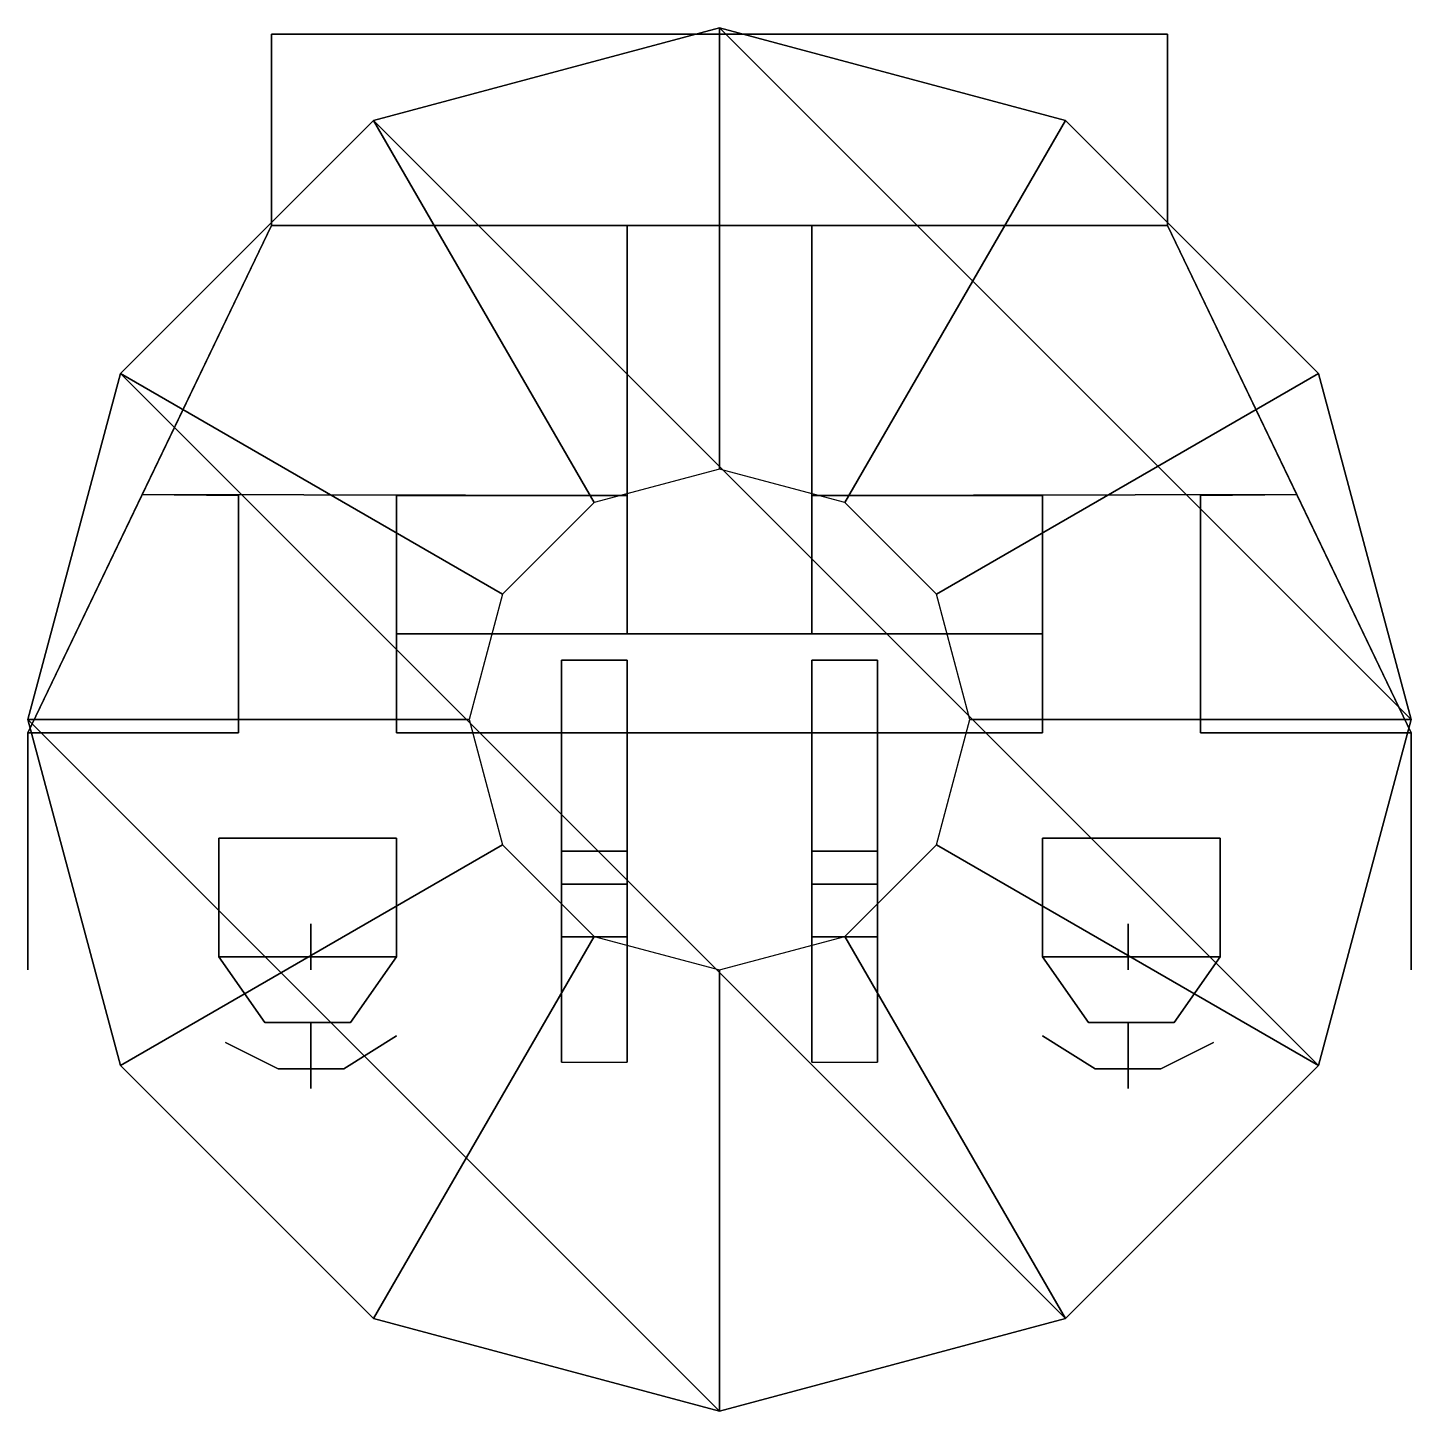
# Model space of a CAD drawing. Extents: x -1.05 to 1.05, y -1.03 to 1.07.
import ezdxf

# ---------------------------------------------------------------- set-up
doc = ezdxf.new("R2010")
doc.units = 0
doc.layers.add('TURRET', color=2, linetype='CONTINUOUS')

msp = doc.modelspace()

# ---------------------------------------------------------------- linework, layer by layer
at = {"layer": 'TURRET'}
for points in [[(-0.68, 1.06, 1.72), (-0.68, 1.06, 1.3), (-0.68, 0.77, 1.3), (-0.68, 0.77, 1.72)], [(0.68, 0.77, 1.72), (0.68, 1.06, 1.72), (-0.68, 1.06, 1.72), (-0.68, 0.77, 1.72)], [(0.68, 1.06, 1.72), (0.68, 1.06, 1.3), (-0.68, 1.06, 1.3), (-0.68, 1.06, 1.72)], [(-0.68, 0.77, 1.3), (-0.68, 1.06, 1.3), (0.68, 1.06, 1.3), (0.68, 0.77, 1.3)], [(0, 1.07, 1.2), (-0.525, 0.9293, 1.2), (-0.525, 0.9293, 1.3), (0, 1.07, 1.3)], [(-0.525, 0.9293, 1.2), (0, 1.07, 1.2), (0, 0.4, 1.07), (-0.19, 0.3491, 1.07)], [(1.05, 0.02, 1.3), (0, 1.07, 1.3), (-0.525, 0.9293, 1.3), (0.9093, -0.505, 1.3)], [(0.525, 0.9293, 1.2), (0, 1.07, 1.2), (0, 1.07, 1.3), (0.525, 0.9293, 1.3)], [(0, 1.07, 1.2), (0.525, 0.9293, 1.2), (0.19, 0.3491, 1.07), (0, 0.4, 1.07)], [(0.9093, 0.545, 1.3), (0.525, 0.9293, 1.3), (0, 1.07, 1.3), (1.05, 0.02, 1.3)], [(0.68, 0.77, 1.3), (0.68, 1.06, 1.3), (0.68, 1.06, 1.72), (0.68, 0.77, 1.72)], [(-0.525, 0.9293, 1.2), (-0.9093, 0.545, 1.2), (-0.9093, 0.545, 1.3), (-0.525, 0.9293, 1.3)], [(-0.9093, 0.545, 1.2), (-0.525, 0.9293, 1.2), (-0.19, 0.3491, 1.07), (-0.3291, 0.21, 1.07)], [(0.9093, -0.505, 1.3), (-0.525, 0.9293, 1.3), (-0.9093, 0.545, 1.3), (0.525, -0.8893, 1.3)], [(0.525, 0.9293, 1.2), (0.9093, 0.545, 1.2), (0.3291, 0.21, 1.07), (0.19, 0.3491, 1.07)], [(0.9093, 0.545, 1.2), (0.525, 0.9293, 1.2), (0.525, 0.9293, 1.3), (0.9093, 0.545, 1.3)], [(-1.05, 0, 2.61), (-1.05, 0, 1.3), (-0.68, 0.77, 1.3), (-0.68, 0.77, 1.72)], [(-0.68, 0.77, 1.72), (-0.68, 0.77, 1.3), (-1.05, 0, 1.3), (-1.05, 0, 2.61)], [(-0.68, 0.77, 1.72), (-0.14, 0.77, 1.72), (-0.14, 0.36, 2.19), (-0.8763, 0.3615, 2.1921)], [(-0.8763, 0.3615, 2.1921), (-0.14, 0.36, 2.19), (-0.14, 0.77, 1.72), (-0.68, 0.77, 1.72)], [(0.68, 0.77, 1.72), (0.14, 0.77, 1.72), (0.14, 0.36, 2.19), (0.8763, 0.3615, 2.1921)], [(0.8763, 0.3615, 2.1921), (0.14, 0.36, 2.19), (0.14, 0.77, 1.72), (0.68, 0.77, 1.72)], [(0.68, 0.77, 1.72), (0.68, 0.77, 1.3), (1.05, 0, 1.3), (1.05, 0, 2.61)], [(1.05, 0, 2.61), (1.05, 0, 1.3), (0.68, 0.77, 1.3), (0.68, 0.77, 1.72)], [(-0.9093, 0.545, 1.2), (-1.05, 0.02, 1.2), (-1.05, 0.02, 1.3), (-0.9093, 0.545, 1.3)], [(-1.05, 0.02, 1.2), (-0.9093, 0.545, 1.2), (-0.3291, 0.21, 1.07), (-0.38, 0.02, 1.07)], [(0.525, -0.8893, 1.3), (-0.9093, 0.545, 1.3), (-1.05, 0.02, 1.3), (0, -1.03, 1.3)], [(0.9093, 0.545, 1.2), (1.05, 0.02, 1.2), (0.38, 0.02, 1.07), (0.3291, 0.21, 1.07)], [(1.05, 0.02, 1.2), (0.9093, 0.545, 1.2), (0.9093, 0.545, 1.3), (1.05, 0.02, 1.3)], [(-1.05, 0, 2.61), (-0.73, 0, 2.61), (-0.73, 0.36, 2.19), (-0.8763, 0.3615, 2.1921)], [(-0.8763, 0.3615, 2.1921), (-0.73, 0.36, 2.19), (-0.73, 0, 2.61), (-1.05, 0, 2.61)], [(-0.49, 0.15, 2.44), (-0.14, 0.15, 2.44), (-0.14, 0.36, 2.19), (-0.49, 0.36, 2.19)], [(-0.49, 0.36, 2.19), (-0.14, 0.36, 2.19), (-0.14, 0.15, 2.44), (-0.49, 0.15, 2.44)], [(0.49, 0.36, 2.19), (0.14, 0.36, 2.19), (0.14, 0.15, 2.44), (0.49, 0.15, 2.44)], [(0.49, 0.15, 2.44), (0.14, 0.15, 2.44), (0.14, 0.36, 2.19), (0.49, 0.36, 2.19)], [(1.05, 0, 2.61), (0.73, 0, 2.61), (0.73, 0.36, 2.19), (0.8763, 0.3615, 2.1921)], [(0.8763, 0.3615, 2.1921), (0.73, 0.36, 2.19), (0.73, 0, 2.61), (1.05, 0, 2.61)], [(0.49, 0.15, 2.44), (-0.49, 0.15, 2.44), (-0.49, 0, 2.61), (0.49, 0, 2.61)], [(0.49, 0, 2.61), (-0.49, 0, 2.61), (-0.49, 0.15, 2.44), (0.49, 0.15, 2.44)], [(-0.24, -0.31, 2.38), (-0.24, -0.18, 2.3), (-0.24, 0.11, 1.96), (-0.24, -0.23, 1.9)], [(-0.14, 0.11, 1.3), (-0.24, 0.11, 1.3), (-0.24, 0.11, 1.96), (-0.14, 0.11, 1.96)], [(-0.24, -0.23, 1.9), (-0.24, 0.11, 1.96), (-0.24, 0.11, 1.3), (-0.24, -0.5, 1.3)], [(-0.14, 0.11, 1.96), (-0.24, 0.11, 1.96), (-0.24, -0.18, 2.3), (-0.14, -0.18, 2.3)], [(-0.14, -0.23, 1.9), (-0.14, 0.11, 1.96), (-0.14, -0.18, 2.3), (-0.14, -0.31, 2.38)], [(-0.14, -0.5, 1.3), (-0.14, 0.11, 1.3), (-0.14, 0.11, 1.96), (-0.14, -0.23, 1.9)], [(0.14, -0.31, 2.38), (0.14, -0.18, 2.3), (0.14, 0.11, 1.96), (0.14, -0.23, 1.9)], [(0.14, -0.23, 1.9), (0.14, 0.11, 1.96), (0.14, 0.11, 1.3), (0.14, -0.5, 1.3)], [(0.24, 0.11, 1.3), (0.14, 0.11, 1.3), (0.14, 0.11, 1.96), (0.24, 0.11, 1.96)], [(0.24, 0.11, 1.96), (0.14, 0.11, 1.96), (0.14, -0.18, 2.3), (0.24, -0.18, 2.3)], [(0.24, -0.23, 1.9), (0.24, 0.11, 1.96), (0.24, -0.18, 2.3), (0.24, -0.31, 2.38)], [(0.24, -0.5, 1.3), (0.24, 0.11, 1.3), (0.24, 0.11, 1.96), (0.24, -0.23, 1.9)], [(-1.05, 0.02, 1.2), (-0.9093, -0.505, 1.2), (-0.9093, -0.505, 1.3), (-1.05, 0.02, 1.3)], [(-0.9093, -0.505, 1.2), (-1.05, 0.02, 1.2), (-0.38, 0.02, 1.07), (-0.3291, -0.17, 1.07)], [(0, -1.03, 1.3), (-1.05, 0.02, 1.3), (-0.9093, -0.505, 1.3), (-0.525, -0.8893, 1.3)], [(-1.05, -0.22, 2.61), (-1.05, -0.22, 1.3), (-1.05, 0, 1.3), (-1.05, 0, 2.61)], [(-1.05, 0, 2.61), (-1.05, 0, 1.3), (-1.05, -0.22, 1.3), (-1.05, -0.22, 2.61)], [(1.05, 0.02, 1.2), (0.9093, -0.505, 1.2), (0.3291, -0.17, 1.07), (0.38, 0.02, 1.07)], [(0.9093, -0.505, 1.2), (1.05, 0.02, 1.2), (1.05, 0.02, 1.3), (0.9093, -0.505, 1.3)], [(1.05, -0.22, 2.61), (1.05, -0.22, 1.3), (1.05, 0, 1.3), (1.05, 0, 2.61)], [(1.05, 0, 2.61), (1.05, 0, 1.3), (1.05, -0.22, 1.3), (1.05, -0.22, 2.61)], [(-0.76, -0.34, 1.62), (-0.76, -0.16, 1.62), (-0.49, -0.16, 1.62), (-0.49, -0.34, 1.62)], [(-0.49, -0.34, 1.62), (-0.49, -0.16, 1.62), (-0.76, -0.16, 1.62), (-0.76, -0.34, 1.62)], [(0.76, -0.34, 1.62), (0.76, -0.16, 1.62), (0.49, -0.16, 1.62), (0.49, -0.34, 1.62)], [(0.49, -0.34, 1.62), (0.49, -0.16, 1.62), (0.76, -0.16, 1.62), (0.76, -0.34, 1.62)], [(-0.525, -0.8893, 1.2), (-0.9093, -0.505, 1.2), (-0.3291, -0.17, 1.07), (-0.19, -0.3091, 1.07)], [(-0.14, -0.18, 2.3), (-0.24, -0.18, 2.3), (-0.24, -0.31, 2.38), (-0.14, -0.31, 2.38)], [(0.24, -0.18, 2.3), (0.14, -0.18, 2.3), (0.14, -0.31, 2.38), (0.24, -0.31, 2.38)], [(0.9093, -0.505, 1.2), (0.525, -0.8893, 1.2), (0.19, -0.3091, 1.07), (0.3291, -0.17, 1.07)], [(-1.05, -0.36, 2.45), (-1.05, -0.36, 1.3), (-1.05, -0.22, 1.3), (-1.05, -0.22, 2.61)], [(-1.05, -0.22, 2.61), (-1.05, -0.22, 1.3), (-1.05, -0.36, 1.3), (-1.05, -0.36, 2.45)], [(-0.14, -0.31, 2.38), (-0.24, -0.31, 2.38), (-0.24, -0.23, 1.9), (-0.14, -0.23, 1.9)], [(-0.14, -0.23, 1.9), (-0.24, -0.23, 1.9), (-0.24, -0.5, 1.3), (-0.14, -0.5, 1.3)], [(0.24, -0.31, 2.38), (0.14, -0.31, 2.38), (0.14, -0.23, 1.9), (0.24, -0.23, 1.9)], [(0.24, -0.23, 1.9), (0.14, -0.23, 1.9), (0.14, -0.5, 1.3), (0.24, -0.5, 1.3)], [(1.05, -0.22, 2.61), (1.05, -0.22, 1.3), (1.05, -0.36, 1.3), (1.05, -0.36, 2.45)], [(1.05, -0.36, 2.45), (1.05, -0.36, 1.3), (1.05, -0.22, 1.3), (1.05, -0.22, 2.61)], [(-0.62, -0.29, 1.62), (-0.62, -0.29, 1.3), (-0.62, -0.36, 1.3), (-0.62, -0.36, 1.62)], [(-0.62, -0.36, 1.62), (-0.62, -0.36, 1.3), (-0.62, -0.29, 1.3), (-0.62, -0.29, 1.62)], [(0.62, -0.29, 1.62), (0.62, -0.29, 1.3), (0.62, -0.36, 1.3), (0.62, -0.36, 1.62)], [(0.62, -0.36, 1.62), (0.62, -0.36, 1.3), (0.62, -0.29, 1.3), (0.62, -0.29, 1.62)], [(0, -1.03, 1.2), (-0.525, -0.8893, 1.2), (-0.19, -0.3091, 1.07), (0, -0.36, 1.07)], [(0.525, -0.8893, 1.2), (0, -1.03, 1.2), (0, -0.36, 1.07), (0.19, -0.3091, 1.07)], [(-0.69, -0.44, 1.62), (-0.76, -0.34, 1.62), (-0.49, -0.34, 1.62), (-0.56, -0.44, 1.62)], [(-0.56, -0.44, 1.62), (-0.49, -0.34, 1.62), (-0.76, -0.34, 1.62), (-0.69, -0.44, 1.62)], [(0.69, -0.44, 1.62), (0.76, -0.34, 1.62), (0.49, -0.34, 1.62), (0.56, -0.44, 1.62)], [(0.56, -0.44, 1.62), (0.49, -0.34, 1.62), (0.76, -0.34, 1.62), (0.69, -0.44, 1.62)], [(-0.62, -0.51, 1.76), (-0.62, -0.44, 1.62), (-0.62, -0.48, 1.62), (-0.62, -0.54, 1.76)], [(-0.62, -0.54, 1.76), (-0.62, -0.48, 1.62), (-0.62, -0.44, 1.62), (-0.62, -0.51, 1.76)], [(0.62, -0.51, 1.76), (0.62, -0.44, 1.62), (0.62, -0.48, 1.62), (0.62, -0.54, 1.76)], [(0.62, -0.54, 1.76), (0.62, -0.48, 1.62), (0.62, -0.44, 1.62), (0.62, -0.51, 1.76)], [(-0.57, -0.51, 1.88), (-0.57, -0.51, 1.76), (-0.49, -0.46, 1.76), (-0.49, -0.46, 1.88)], [(-0.49, -0.46, 1.88), (-0.49, -0.46, 1.76), (-0.57, -0.51, 1.76), (-0.57, -0.51, 1.88)], [(0.57, -0.51, 1.88), (0.57, -0.51, 1.76), (0.49, -0.46, 1.76), (0.49, -0.46, 1.88)], [(0.49, -0.46, 1.88), (0.49, -0.46, 1.76), (0.57, -0.51, 1.76), (0.57, -0.51, 1.88)], [(-0.67, -0.51, 1.88), (-0.67, -0.51, 1.76), (-0.75, -0.47, 1.76), (-0.75, -0.47, 1.88)], [(-0.75, -0.47, 1.88), (-0.75, -0.47, 1.76), (-0.67, -0.51, 1.76), (-0.67, -0.51, 1.88)], [(0.75, -0.47, 1.88), (0.75, -0.47, 1.76), (0.67, -0.51, 1.76), (0.67, -0.51, 1.88)], [(0.67, -0.51, 1.88), (0.67, -0.51, 1.76), (0.75, -0.47, 1.76), (0.75, -0.47, 1.88)], [(-0.9093, -0.505, 1.2), (-0.525, -0.8893, 1.2), (-0.525, -0.8893, 1.3), (-0.9093, -0.505, 1.3)], [(-0.57, -0.51, 1.88), (-0.57, -0.51, 1.76), (-0.67, -0.51, 1.76), (-0.67, -0.51, 1.88)], [(-0.67, -0.51, 1.88), (-0.67, -0.51, 1.76), (-0.57, -0.51, 1.76), (-0.57, -0.51, 1.88)], [(0.525, -0.8893, 1.2), (0.9093, -0.505, 1.2), (0.9093, -0.505, 1.3), (0.525, -0.8893, 1.3)], [(0.67, -0.51, 1.88), (0.67, -0.51, 1.76), (0.57, -0.51, 1.76), (0.57, -0.51, 1.88)], [(0.57, -0.51, 1.88), (0.57, -0.51, 1.76), (0.67, -0.51, 1.76), (0.67, -0.51, 1.88)], [(-0.525, -0.8893, 1.2), (0, -1.03, 1.2), (0, -1.03, 1.3), (-0.525, -0.8893, 1.3)], [(0, -1.03, 1.2), (0.525, -0.8893, 1.2), (0.525, -0.8893, 1.3), (0, -1.03, 1.3)]]:
    msp.add_3dface(points, dxfattribs=at)

doc.saveas('drawing.dxf')
